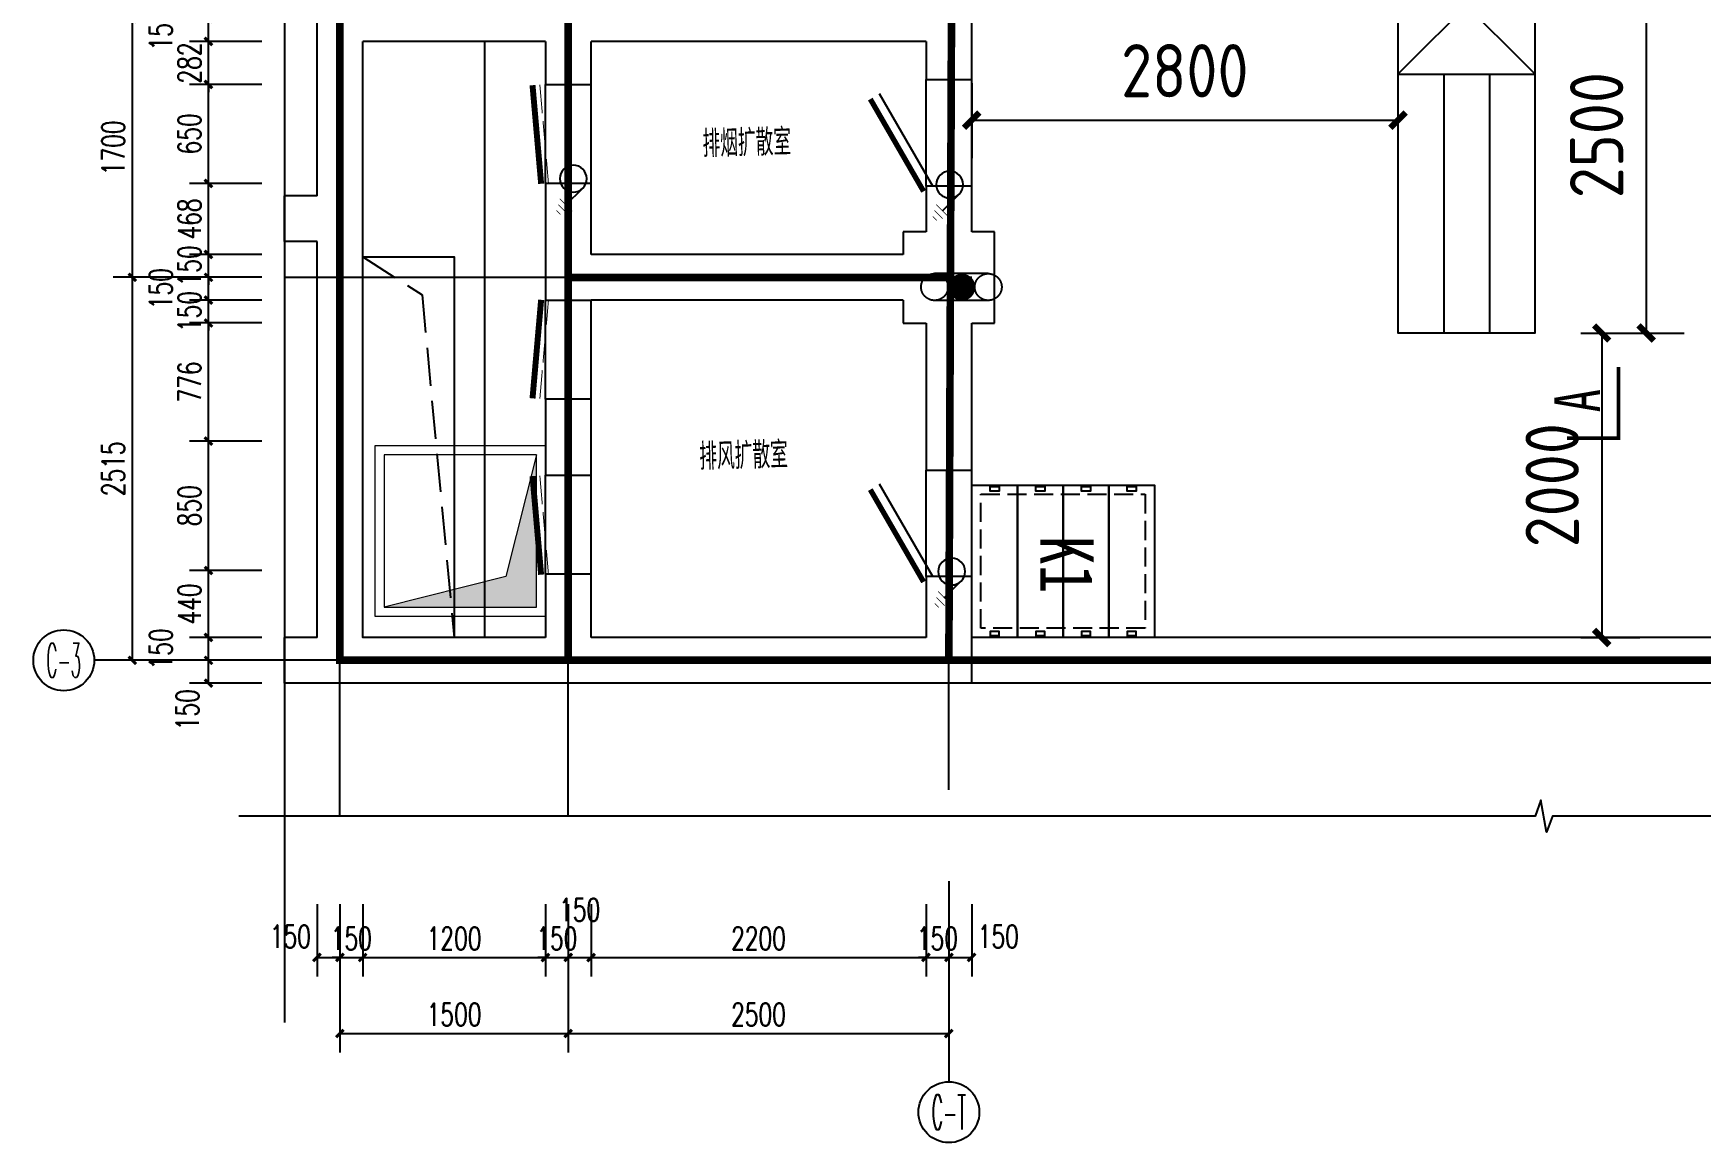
# Model space of a CAD drawing. Extents: x 1680526 to 2359975, y 920307 to 3738831.
# Drawn here: x 1819042 to 1829993, y 956516 to 963804 of the extents above; entities that cross this region are included whole.
import ezdxf
from ezdxf.enums import TextEntityAlignment as Align

# ---------------------------------------------------------------- set-up
doc = ezdxf.new("R2010")
doc.units = 0
doc.header["$LTSCALE"] = 1000
doc.linetypes.add('__DASH', pattern=[0.35, 0.25, -0.1])
doc.linetypes.add('DASH', pattern=[0.35, 0.25, -0.1])
for name, color, linetype in [('A-COLUMN', 2, 'Continuous'), ('AXIS', 3, 'Continuous'), ('AXIS_TEXT', 7, 'Continuous'), ('C-人防处理文字', 84, 'Continuous'), ('DIM-照明', 3, 'Continuous'), ('DIM_SYMB', 3, 'Continuous'), ('DOTE', 1, 'Continuous'), ('EQUIP-安防', 3, 'Continuous'), ('MID', 7, 'Continuous'), ('PUB_DIM', 3, 'Continuous'), ('R_人防洗消集水坑', 32, 'Continuous'), ('RF-JSK', 9, 'Continuous'), ('RF-M', 4, 'Continuous'), ('RF-QT', 5, 'Continuous'), ('TEL_SYMB', 3, 'Continuous'), ('WIRE-接地', 30, 'Ground'), ('桥架', 4, 'DASH')]:
    doc.layers.add(name, color=color, linetype=linetype)
doc.layers.add('HOLE', color=52, linetype='Continuous', lineweight=15)
doc.layers.add('RF-WZ', color=110, linetype='Continuous', lineweight=0)
doc.styles.add('8B2_02', font='tssdeng.shx', dxfattribs={"width": 0.7, "bigfont": 'TSSDCHN.shx'})
doc.styles.add('_TCH_AXIS', font='COMPLEX', dxfattribs={"bigfont": 'GBCBIG'})
doc.styles.add('_TCH_DIM_T3', font='SIMPLEX', dxfattribs={"width": 0.705882, "bigfont": 'GBCBIG'})
doc.styles.add('COMPLEX', font='COMPLEX')
doc.styles.get("Standard").update_dxf_attribs({"font": 'GBENOR', "bigfont": 'GBCBIG'})
doc.styles.add('TG_LINETYPE', font='TSSDENG', dxfattribs={"width": 0.8, "height": 3, "bigfont": 'TSSDCHN'})
doc.styles.add('TYDG_01', font='', dxfattribs={"width": 0.8})
doc.styles.add('样式 1', font='', dxfattribs={"width": 0.9, "height": 0.85})
doc.styles.get('TYDG_01').set_extended_font_data('SimSun')
doc.styles.get('样式 1').set_extended_font_data('SimSun')
doc.linetypes.add('Ground', pattern='A,0.75,-0.125,[135,sr.shx,S=0.1,R=0,X=-0.15,Y=0],0.125,-0.125', length=1.125)
doc.linetypes.add('TG_接地', pattern='A,0.75,0,["/",TG_LINETYPE,S=0.05,R=-8.594367,X=-0.1,Y=-0.045],0.65,-0.13,0.13,-0.13', length=2)
doc.dimstyles.new('_TCH_ARCH&&50', dxfattribs={"dimtxt": 148.75, "dimasz": 50, "dimexe": 125, "dimexo": 150, "dimgap": 50, "dimtad": 1, "dimdec": 0, "dimzin": 0, "dimdsep": 46, "dimtxsty": '_TCH_DIM_T3', "dimblk": 'ARCHTICK', "dimcen": 0.09, "dimclrt": 7, "dimazin": 2, "dimtfac": 1, "dimtdec": 0, "dimtix": 1, "dimtmove": 2, "dimatfit": 3, "dimfxl": 0, "dimtolj": 1, "dimtzin": 0, "dimarcsym": 0})
doc.dimstyles.get("Standard").update_dxf_attribs({"dimscale": 100, "dimtxt": 3.5, "dimasz": 1, "dimexe": 2.5, "dimexo": 3, "dimgap": 1.5, "dimtad": 1, "dimdec": 0, "dimzin": 0, "dimdsep": 46, "dimtxsty": 'Standard', "dimblk": 'ARCHTICK', "dimcen": 0.09, "dimadec": 0, "dimazin": 0, "dimtfac": 1, "dimtdec": 0, "dimtix": 1, "dimtmove": 2, "dimatfit": 3, "dimfxl": 0, "dimtolj": 1, "dimtzin": 0, "dimarcsym": 0})

# ---------------------------------------------------------------- blocks, each defined once
blk = doc.blocks.new('fdj')
at = {"layer": 'MID', "color": 3}
for p, q in [((900, 450), (0, -450)), ((0, 450), (900, -450)), ((900, -450), (900, 450)), ((900, 150), (2600, 150)), ((900, -150), (2600, -150))]:
    blk.add_line(p, q, dxfattribs=at)
blk.add_lwpolyline([(0, 450), (0, -450), (2600, -450), (2600, 450)], close=True, dxfattribs=at)
blk = doc.blocks.new('洗消污水集水坑')
at = {"layer": 'R_人防洗消集水坑', "lineweight": 15}
h = blk.add_hatch(color=256, dxfattribs=at)
h.dxf.hatch_style = 1
h.paths.add_polyline_path([(161254, 16997), (162054, 17197), (161054, 17197), (161054, 16197)])
for points in [[(162114, 17257), (160994, 17257), (160994, 16137), (162114, 16137)], [(162054, 17197), (161054, 17197), (161054, 16197), (162054, 16197)]]:
    blk.add_lwpolyline(points, close=True, dxfattribs=at)
blk.add_lwpolyline([(161054, 16197), (161254, 16997), (162054, 17197)], dxfattribs=at)
blk = doc.blocks.new('RFJSK1')
at = {"layer": 'RF-JSK', "color": 0}
for p, q in [((220418, 104411), (220418, 104351)), ((221398, 104411), (221398, 104351)), ((220418, 104111), (220418, 104051)), ((221398, 104111), (221398, 104051)), ((220418, 103811), (220418, 103751)), ((221398, 103811), (221398, 103751)), ((220418, 103511), (220418, 103451)), ((221398, 103511), (221398, 103451))]:
    blk.add_line(p, q, dxfattribs=at)
for points in [[(220408, 104531), (221408, 104531), (221408, 103331), (220408, 103331), (220408, 104531)], [(220408, 104411), (220408, 104531), (221408, 104531), (221408, 104411)], [(220408, 104411), (220448, 104411), (220448, 104351), (220408, 104351)], [(221408, 104411), (221368, 104411), (221368, 104351), (221408, 104351)], [(221408, 104351), (221408, 104231), (220408, 104231), (220408, 104351)], [(220408, 104111), (220408, 104231), (221408, 104231), (221408, 104111)], [(220408, 104111), (220448, 104111), (220448, 104051), (220408, 104051)], [(221408, 104051), (221408, 103931), (220408, 103931), (220408, 104051)], [(221408, 104111), (221368, 104111), (221368, 104051), (221408, 104051)], [(220408, 103811), (220408, 103931), (221408, 103931), (221408, 103811)], [(220408, 103811), (220448, 103811), (220448, 103751), (220408, 103751)], [(221408, 103751), (221408, 103631), (220408, 103631), (220408, 103751)], [(221408, 103811), (221368, 103811), (221368, 103751), (221408, 103751)], [(220408, 103511), (220408, 103631), (221408, 103631), (221408, 103511)], [(220408, 103511), (220448, 103511), (220448, 103451), (220408, 103451)], [(221408, 103511), (221368, 103511), (221368, 103451), (221408, 103451)], [(221408, 103451), (221408, 103331), (220408, 103331), (220408, 103451)]]:
    blk.add_lwpolyline(points, dxfattribs=at)
at = {"layer": 'RF-JSK', "color": 0, "linetype": '__DASH', "ltscale": 0.5}
blk.add_lwpolyline([(220468, 104471), (221348, 104471), (221348, 103391), (220468, 103391)], close=True, dxfattribs=at)
at = {"layer": 'RF-WZ', "color": 0, "style": 'TYDG_01', "width": 0.8}
blk.add_text('K1', height=350, dxfattribs=at).set_placement((220739, 103781))
blk = doc.blocks.new('_ArchTick')
at = {"color": 0, "linetype": 'ByBlock', "const_width": 0.4}
blk.add_lwpolyline([(-0.5, -0.5), (0.5, 0.5)], dxfattribs=at)
blk = doc.blocks.new('*D102')
at = {"layer": 'Defpoints', "color": 0}
for p in [(1828905, 961835), (1828905, 959835), (1829343, 959835)]:
    blk.add_point(p, dxfattribs=at)
at = {"layer": 'EQUIP-安防', "color": 0, "lineweight": -2}
for p, q in [((1829205, 961835), (1829593, 961835)), ((1829343, 961835), (1829343, 959835)), ((1829205, 959835), (1829593, 959835))]:
    blk.add_line(p, q, dxfattribs=at)
at = {"layer": 'EQUIP-安防', "color": 0, "lineweight": -2, "xscale": 100, "yscale": 100, "zscale": 100}
for p, rotation in [((1829343, 961835), 90), ((1829343, 959835), 270)]:
    blk.add_blockref('_ArchTick', p, dxfattribs=dict(at, rotation=rotation))
at = {"layer": 'EQUIP-安防', "color": 0, "insert": (1829018, 960835), "char_height": 350, "attachment_point": 5, "rotation": 90}
blk.add_mtext('\\A1;2000', dxfattribs=at)
blk = doc.blocks.new('*D103')
at = {"layer": 'Defpoints', "color": 0}
for p in [(1825205, 963776), (1828005, 963776), (1828005, 963233)]:
    blk.add_point(p, dxfattribs=at)
at = {"layer": 'EQUIP-安防', "color": 0, "lineweight": -2}
for p, q in [((1825205, 963476), (1825205, 962983)), ((1828005, 963476), (1828005, 962983)), ((1825205, 963233), (1828005, 963233))]:
    blk.add_line(p, q, dxfattribs=at)
at = {"layer": 'EQUIP-安防', "color": 0, "lineweight": -2, "xscale": 100, "yscale": 100, "zscale": 100, "rotation": 180}
blk.add_blockref('_ArchTick', (1825205, 963233), dxfattribs=at)
at = {"layer": 'EQUIP-安防', "color": 0, "lineweight": -2, "xscale": 100, "yscale": 100, "zscale": 100}
blk.add_blockref('_ArchTick', (1828005, 963233), dxfattribs=at)
at = {"layer": 'EQUIP-安防', "color": 0, "insert": (1826605, 963558), "char_height": 350, "attachment_point": 5}
blk.add_mtext('\\A1;2800', dxfattribs=at)
blk = doc.blocks.new('*D105')
at = {"layer": 'Defpoints', "color": 0}
for p in [(1828905, 964435), (1828905, 961835), (1829635, 961835)]:
    blk.add_point(p, dxfattribs=at)
at = {"layer": 'EQUIP-安防', "color": 0, "lineweight": -2}
for p, q in [((1829205, 964435), (1829885, 964435)), ((1829635, 964435), (1829635, 961835)), ((1829205, 961835), (1829885, 961835))]:
    blk.add_line(p, q, dxfattribs=at)
at = {"layer": 'EQUIP-安防', "color": 0, "lineweight": -2, "xscale": 100, "yscale": 100, "zscale": 100}
for p, rotation in [((1829635, 964435), 90), ((1829635, 961835), 270)]:
    blk.add_blockref('_ArchTick', p, dxfattribs=dict(at, rotation=rotation))
at = {"layer": 'EQUIP-安防', "color": 0, "insert": (1829310, 963135), "char_height": 350, "attachment_point": 5, "rotation": 90}
blk.add_mtext('\\A1;2500', dxfattribs=at)
blk = doc.blocks.new('321')
at = {"color": 2}
blk.add_line((48, -172), (-62, -62), dxfattribs=at)
blk.add_lwpolyline([(62, 62, 0, 0, 0), (338, 338, 44.1, 0, 0), (456, 456, 0, 0, 0)], format="xyseb", dxfattribs=at)
at = {"color": 2, "const_width": 4.41}
for points in [[(89, -131), (6, -214)], [(100, -170), (45, -224)], [(111, -209), (85, -235)]]:
    blk.add_lwpolyline(points, dxfattribs=at)
at = {"color": 2}
blk.add_circle((0, 0), 88.2, dxfattribs=at)
blk = doc.blocks.new('dzjc')
at = {"layer": '桥架', "color": 2, "ltscale": 3}
for p, q in [((140, 140), (-140, 140)), ((140, 0), (-140, 0)), ((2.9, 69), (-46.6, 19.6))]:
    blk.add_line(p, q, dxfattribs=at)
blk.add_lwpolyline([(27.6, 93.8, 0, 0, 0), (246.5, 312.7, 35, 0, 0), (339.8, 406, 0, 0, 0)], format="xyseb", dxfattribs=at)
at = {"layer": '桥架', "color": 2, "ltscale": 3, "const_width": 70}
blk.add_lwpolyline([(-21.9, 44.3, 1), (27.6, 93.8, 1)], format="xyb", close=True, dxfattribs=at)
at = {"layer": '桥架', "color": 2, "ltscale": 3}
for centre in [(-140, 70), (140, 70)]:
    blk.add_circle(centre, 70, dxfattribs=at)
blk = doc.blocks.new('*D116')
at = {"layer": 'Defpoints', "color": 0}
for p in [(1820905, 958233), (1821055, 958233), (1821055, 957733)]:
    blk.add_point(p, dxfattribs=at)
at = {"layer": 'PUB_DIM', "color": 0, "lineweight": -2}
for p, q in [((1820905, 958083), (1820905, 957608)), ((1821055, 958083), (1821055, 957608)), ((1820905, 957733), (1821055, 957733))]:
    blk.add_line(p, q, dxfattribs=at)
at = {"layer": 'PUB_DIM', "color": 0, "lineweight": -2, "xscale": 50, "yscale": 50, "zscale": 50, "rotation": 180}
blk.add_blockref('_ArchTick', (1820905, 957733), dxfattribs=at)
at = {"layer": 'PUB_DIM', "color": 0, "lineweight": -2, "xscale": 50, "yscale": 50, "zscale": 50}
blk.add_blockref('_ArchTick', (1821055, 957733), dxfattribs=at)
at = {"layer": 'PUB_DIM', "color": 7, "insert": (1820730, 957871), "char_height": 148.8, "attachment_point": 5, "style": '_TCH_DIM_T3'}
blk.add_mtext('\\A1;150', dxfattribs=at)
blk = doc.blocks.new('*D117')
at = {"layer": 'Defpoints', "color": 0}
for p in [(1821055, 958233), (1821205, 958233), (1821205, 957733)]:
    blk.add_point(p, dxfattribs=at)
at = {"layer": 'PUB_DIM', "color": 0, "lineweight": -2}
for p, q in [((1821055, 958083), (1821055, 957608)), ((1821205, 958083), (1821205, 957608)), ((1821055, 957733), (1821005, 957733)), ((1821055, 957733), (1821205, 957733)), ((1821205, 957733), (1821255, 957733))]:
    blk.add_line(p, q, dxfattribs=at)
at = {"layer": 'PUB_DIM', "color": 0, "lineweight": -2, "xscale": 50, "yscale": 50, "zscale": 50}
blk.add_blockref('_ArchTick', (1821055, 957733), dxfattribs=at)
at = {"layer": 'PUB_DIM', "color": 0, "lineweight": -2, "xscale": 50, "yscale": 50, "zscale": 50, "rotation": 180}
blk.add_blockref('_ArchTick', (1821205, 957733), dxfattribs=at)
at = {"layer": 'PUB_DIM', "color": 7, "insert": (1821130, 957858), "char_height": 148.8, "attachment_point": 5, "style": '_TCH_DIM_T3'}
blk.add_mtext('\\A1;150', dxfattribs=at)
blk = doc.blocks.new('*D118')
at = {"layer": 'Defpoints', "color": 0}
for p in [(1821205, 958233), (1822405, 958233), (1822405, 957733)]:
    blk.add_point(p, dxfattribs=at)
at = {"layer": 'PUB_DIM', "color": 0, "lineweight": -2}
for p, q in [((1821205, 958083), (1821205, 957608)), ((1822405, 958083), (1822405, 957608)), ((1821205, 957733), (1822405, 957733))]:
    blk.add_line(p, q, dxfattribs=at)
at = {"layer": 'PUB_DIM', "color": 0, "lineweight": -2, "xscale": 50, "yscale": 50, "zscale": 50, "rotation": 180}
blk.add_blockref('_ArchTick', (1821205, 957733), dxfattribs=at)
at = {"layer": 'PUB_DIM', "color": 0, "lineweight": -2, "xscale": 50, "yscale": 50, "zscale": 50}
blk.add_blockref('_ArchTick', (1822405, 957733), dxfattribs=at)
at = {"layer": 'PUB_DIM', "color": 7, "insert": (1821805, 957858), "char_height": 148.8, "attachment_point": 5, "style": '_TCH_DIM_T3'}
blk.add_mtext('\\A1;1200', dxfattribs=at)
blk = doc.blocks.new('*D119')
at = {"layer": 'Defpoints', "color": 0}
for p in [(1822405, 958233), (1822555, 958233), (1822555, 957733)]:
    blk.add_point(p, dxfattribs=at)
at = {"layer": 'PUB_DIM', "color": 0, "lineweight": -2}
for p, q in [((1822405, 958083), (1822405, 957608)), ((1822555, 958083), (1822555, 957608)), ((1822405, 957733), (1822355, 957733)), ((1822405, 957733), (1822555, 957733)), ((1822555, 957733), (1822605, 957733))]:
    blk.add_line(p, q, dxfattribs=at)
at = {"layer": 'PUB_DIM', "color": 0, "lineweight": -2, "xscale": 50, "yscale": 50, "zscale": 50}
blk.add_blockref('_ArchTick', (1822405, 957733), dxfattribs=at)
at = {"layer": 'PUB_DIM', "color": 0, "lineweight": -2, "xscale": 50, "yscale": 50, "zscale": 50, "rotation": 180}
blk.add_blockref('_ArchTick', (1822555, 957733), dxfattribs=at)
at = {"layer": 'PUB_DIM', "color": 7, "insert": (1822480, 957858), "char_height": 148.8, "attachment_point": 5, "style": '_TCH_DIM_T3'}
blk.add_mtext('\\A1;150', dxfattribs=at)
blk = doc.blocks.new('*D120')
at = {"layer": 'Defpoints', "color": 0}
for p in [(1822555, 958233), (1822705, 958233), (1822705, 957733)]:
    blk.add_point(p, dxfattribs=at)
at = {"layer": 'PUB_DIM', "color": 0, "lineweight": -2}
for p, q in [((1822555, 958083), (1822555, 957608)), ((1822705, 958083), (1822705, 957608)), ((1822555, 957733), (1822705, 957733))]:
    blk.add_line(p, q, dxfattribs=at)
at = {"layer": 'PUB_DIM', "color": 0, "lineweight": -2, "xscale": 50, "yscale": 50, "zscale": 50, "rotation": 180}
blk.add_blockref('_ArchTick', (1822555, 957733), dxfattribs=at)
at = {"layer": 'PUB_DIM', "color": 0, "lineweight": -2, "xscale": 50, "yscale": 50, "zscale": 50}
blk.add_blockref('_ArchTick', (1822705, 957733), dxfattribs=at)
at = {"layer": 'PUB_DIM', "color": 7, "insert": (1822630, 958046), "char_height": 148.8, "attachment_point": 5, "style": '_TCH_DIM_T3'}
blk.add_mtext('\\A1;150', dxfattribs=at)
blk = doc.blocks.new('*D121')
at = {"layer": 'Defpoints', "color": 0}
for p in [(1822705, 958233), (1824905, 958233), (1824905, 957733)]:
    blk.add_point(p, dxfattribs=at)
at = {"layer": 'PUB_DIM', "color": 0, "lineweight": -2}
for p, q in [((1822705, 958083), (1822705, 957608)), ((1824905, 958083), (1824905, 957608)), ((1822705, 957733), (1824905, 957733))]:
    blk.add_line(p, q, dxfattribs=at)
at = {"layer": 'PUB_DIM', "color": 0, "lineweight": -2, "xscale": 50, "yscale": 50, "zscale": 50, "rotation": 180}
blk.add_blockref('_ArchTick', (1822705, 957733), dxfattribs=at)
at = {"layer": 'PUB_DIM', "color": 0, "lineweight": -2, "xscale": 50, "yscale": 50, "zscale": 50}
blk.add_blockref('_ArchTick', (1824905, 957733), dxfattribs=at)
at = {"layer": 'PUB_DIM', "color": 7, "insert": (1823805, 957858), "char_height": 148.8, "attachment_point": 5, "style": '_TCH_DIM_T3'}
blk.add_mtext('\\A1;2200', dxfattribs=at)
blk = doc.blocks.new('*D122')
at = {"layer": 'Defpoints', "color": 0}
for p in [(1824905, 958233), (1825055, 958233), (1825055, 957733)]:
    blk.add_point(p, dxfattribs=at)
at = {"layer": 'PUB_DIM', "color": 0, "lineweight": -2}
for p, q in [((1824905, 958083), (1824905, 957608)), ((1825055, 958083), (1825055, 957608)), ((1824905, 957733), (1824855, 957733)), ((1824905, 957733), (1825055, 957733)), ((1825055, 957733), (1825105, 957733))]:
    blk.add_line(p, q, dxfattribs=at)
at = {"layer": 'PUB_DIM', "color": 0, "lineweight": -2, "xscale": 50, "yscale": 50, "zscale": 50}
blk.add_blockref('_ArchTick', (1824905, 957733), dxfattribs=at)
at = {"layer": 'PUB_DIM', "color": 0, "lineweight": -2, "xscale": 50, "yscale": 50, "zscale": 50, "rotation": 180}
blk.add_blockref('_ArchTick', (1825055, 957733), dxfattribs=at)
at = {"layer": 'PUB_DIM', "color": 7, "insert": (1824980, 957858), "char_height": 148.8, "attachment_point": 5, "style": '_TCH_DIM_T3'}
blk.add_mtext('\\A1;150', dxfattribs=at)
blk = doc.blocks.new('*D123')
at = {"layer": 'Defpoints', "color": 0}
for p in [(1825055, 958233), (1825205, 958233), (1825205, 957733)]:
    blk.add_point(p, dxfattribs=at)
at = {"layer": 'PUB_DIM', "color": 0, "lineweight": -2}
for p, q in [((1825055, 958083), (1825055, 957608)), ((1825205, 958083), (1825205, 957608)), ((1825055, 957733), (1825205, 957733))]:
    blk.add_line(p, q, dxfattribs=at)
at = {"layer": 'PUB_DIM', "color": 0, "lineweight": -2, "xscale": 50, "yscale": 50, "zscale": 50, "rotation": 180}
blk.add_blockref('_ArchTick', (1825055, 957733), dxfattribs=at)
at = {"layer": 'PUB_DIM', "color": 0, "lineweight": -2, "xscale": 50, "yscale": 50, "zscale": 50}
blk.add_blockref('_ArchTick', (1825205, 957733), dxfattribs=at)
at = {"layer": 'PUB_DIM', "color": 7, "insert": (1825380, 957871), "char_height": 148.8, "attachment_point": 5, "style": '_TCH_DIM_T3'}
blk.add_mtext('\\A1;150', dxfattribs=at)
blk = doc.blocks.new('*D144')
at = {"layer": 'Defpoints', "color": 0}
for p in [(1820192, 959685), (1820692, 959685), (1820692, 959535)]:
    blk.add_point(p, dxfattribs=at)
at = {"layer": 'PUB_DIM', "color": 0, "lineweight": -2}
for p, q in [((1820542, 959685), (1820067, 959685)), ((1820192, 959535), (1820192, 959685)), ((1820542, 959535), (1820067, 959535))]:
    blk.add_line(p, q, dxfattribs=at)
at = {"layer": 'PUB_DIM', "color": 0, "lineweight": -2, "xscale": 50, "yscale": 50, "zscale": 50}
for p, rotation in [((1820192, 959685), 90), ((1820192, 959535), 270)]:
    blk.add_blockref('_ArchTick', p, dxfattribs=dict(at, rotation=rotation))
at = {"layer": 'PUB_DIM', "color": 7, "insert": (1820054, 959360), "char_height": 148.8, "attachment_point": 5, "rotation": 90, "style": '_TCH_DIM_T3'}
blk.add_mtext('\\A1;150', dxfattribs=at)
blk = doc.blocks.new('*D145')
at = {"layer": 'Defpoints', "color": 0}
for p in [(1820192, 959835), (1820692, 959835), (1820692, 959685)]:
    blk.add_point(p, dxfattribs=at)
at = {"layer": 'PUB_DIM', "color": 0, "lineweight": -2}
for p, q in [((1820542, 959835), (1820067, 959835)), ((1820192, 959685), (1820192, 959835)), ((1820542, 959685), (1820067, 959685))]:
    blk.add_line(p, q, dxfattribs=at)
at = {"layer": 'PUB_DIM', "color": 0, "lineweight": -2, "xscale": 50, "yscale": 50, "zscale": 50}
for p, rotation in [((1820192, 959835), 90), ((1820192, 959685), 270)]:
    blk.add_blockref('_ArchTick', p, dxfattribs=dict(at, rotation=rotation))
at = {"layer": 'PUB_DIM', "color": 7, "insert": (1819879, 959760), "char_height": 148.8, "attachment_point": 5, "rotation": 90, "style": '_TCH_DIM_T3'}
blk.add_mtext('\\A1;150', dxfattribs=at)
blk = doc.blocks.new('*D146')
at = {"layer": 'Defpoints', "color": 0}
for p in [(1820192, 960275), (1820692, 960275), (1820692, 959835)]:
    blk.add_point(p, dxfattribs=at)
at = {"layer": 'PUB_DIM', "color": 0, "lineweight": -2}
for p, q in [((1820542, 960275), (1820067, 960275)), ((1820192, 959835), (1820192, 960275)), ((1820542, 959835), (1820067, 959835))]:
    blk.add_line(p, q, dxfattribs=at)
at = {"layer": 'PUB_DIM', "color": 0, "lineweight": -2, "xscale": 50, "yscale": 50, "zscale": 50}
for p, rotation in [((1820192, 960275), 90), ((1820192, 959835), 270)]:
    blk.add_blockref('_ArchTick', p, dxfattribs=dict(at, rotation=rotation))
at = {"layer": 'PUB_DIM', "color": 7, "insert": (1820067, 960055), "char_height": 148.8, "attachment_point": 5, "rotation": 90, "style": '_TCH_DIM_T3'}
blk.add_mtext('\\A1;440', dxfattribs=at)
blk = doc.blocks.new('*D147')
at = {"layer": 'Defpoints', "color": 0}
for p in [(1820192, 961125), (1820692, 961125), (1820692, 960275)]:
    blk.add_point(p, dxfattribs=at)
at = {"layer": 'PUB_DIM', "color": 0, "lineweight": -2}
for p, q in [((1820542, 961125), (1820067, 961125)), ((1820192, 960275), (1820192, 961125)), ((1820542, 960275), (1820067, 960275))]:
    blk.add_line(p, q, dxfattribs=at)
at = {"layer": 'PUB_DIM', "color": 0, "lineweight": -2, "xscale": 50, "yscale": 50, "zscale": 50}
for p, rotation in [((1820192, 961125), 90), ((1820192, 960275), 270)]:
    blk.add_blockref('_ArchTick', p, dxfattribs=dict(at, rotation=rotation))
at = {"layer": 'PUB_DIM', "color": 7, "insert": (1820067, 960700), "char_height": 148.8, "attachment_point": 5, "rotation": 90, "style": '_TCH_DIM_T3'}
blk.add_mtext('\\A1;850', dxfattribs=at)
blk = doc.blocks.new('*D148')
at = {"layer": 'Defpoints', "color": 0}
for p in [(1820192, 961901), (1820692, 961901), (1820692, 961125)]:
    blk.add_point(p, dxfattribs=at)
at = {"layer": 'PUB_DIM', "color": 0, "lineweight": -2}
for p, q in [((1820542, 961901), (1820067, 961901)), ((1820192, 961125), (1820192, 961901)), ((1820542, 961125), (1820067, 961125))]:
    blk.add_line(p, q, dxfattribs=at)
at = {"layer": 'PUB_DIM', "color": 0, "lineweight": -2, "xscale": 50, "yscale": 50, "zscale": 50}
for p, rotation in [((1820192, 961901), 90), ((1820192, 961125), 270)]:
    blk.add_blockref('_ArchTick', p, dxfattribs=dict(at, rotation=rotation))
at = {"layer": 'PUB_DIM', "color": 7, "insert": (1820067, 961513), "char_height": 148.8, "attachment_point": 5, "rotation": 90, "style": '_TCH_DIM_T3'}
blk.add_mtext('\\A1;776', dxfattribs=at)
blk = doc.blocks.new('*D149')
at = {"layer": 'Defpoints', "color": 0}
for p in [(1820192, 962051), (1820692, 962051), (1820692, 961901)]:
    blk.add_point(p, dxfattribs=at)
at = {"layer": 'PUB_DIM', "color": 0, "lineweight": -2}
for p, q in [((1820192, 962051), (1820192, 962101)), ((1820542, 962051), (1820067, 962051)), ((1820192, 961901), (1820192, 962051)), ((1820542, 961901), (1820067, 961901)), ((1820192, 961901), (1820192, 961851))]:
    blk.add_line(p, q, dxfattribs=at)
at = {"layer": 'PUB_DIM', "color": 0, "lineweight": -2, "xscale": 50, "yscale": 50, "zscale": 50}
for p, rotation in [((1820192, 962051), 270), ((1820192, 961901), 90)]:
    blk.add_blockref('_ArchTick', p, dxfattribs=dict(at, rotation=rotation))
at = {"layer": 'PUB_DIM', "color": 7, "insert": (1820067, 961976), "char_height": 148.8, "attachment_point": 5, "rotation": 90, "style": '_TCH_DIM_T3'}
blk.add_mtext('\\A1;150', dxfattribs=at)
blk = doc.blocks.new('*D150')
at = {"layer": 'Defpoints', "color": 0}
for p in [(1820192, 962201), (1820692, 962201), (1820692, 962051)]:
    blk.add_point(p, dxfattribs=at)
at = {"layer": 'PUB_DIM', "color": 0, "lineweight": -2}
for p, q in [((1820542, 962201), (1820067, 962201)), ((1820192, 962051), (1820192, 962201)), ((1820542, 962051), (1820067, 962051))]:
    blk.add_line(p, q, dxfattribs=at)
at = {"layer": 'PUB_DIM', "color": 0, "lineweight": -2, "xscale": 50, "yscale": 50, "zscale": 50}
for p, rotation in [((1820192, 962201), 90), ((1820192, 962051), 270)]:
    blk.add_blockref('_ArchTick', p, dxfattribs=dict(at, rotation=rotation))
at = {"layer": 'PUB_DIM', "color": 7, "insert": (1819879, 962126), "char_height": 148.8, "attachment_point": 5, "rotation": 90, "style": '_TCH_DIM_T3'}
blk.add_mtext('\\A1;150', dxfattribs=at)
blk = doc.blocks.new('*D151')
at = {"layer": 'Defpoints', "color": 0}
for p in [(1820192, 962351), (1820692, 962351), (1820692, 962201)]:
    blk.add_point(p, dxfattribs=at)
at = {"layer": 'PUB_DIM', "color": 0, "lineweight": -2}
for p, q in [((1820192, 962351), (1820192, 962401)), ((1820542, 962351), (1820067, 962351)), ((1820192, 962201), (1820192, 962351)), ((1820542, 962201), (1820067, 962201)), ((1820192, 962201), (1820192, 962151))]:
    blk.add_line(p, q, dxfattribs=at)
at = {"layer": 'PUB_DIM', "color": 0, "lineweight": -2, "xscale": 50, "yscale": 50, "zscale": 50}
for p, rotation in [((1820192, 962351), 270), ((1820192, 962201), 90)]:
    blk.add_blockref('_ArchTick', p, dxfattribs=dict(at, rotation=rotation))
at = {"layer": 'PUB_DIM', "color": 7, "insert": (1820067, 962276), "char_height": 148.8, "attachment_point": 5, "rotation": 90, "style": '_TCH_DIM_T3'}
blk.add_mtext('\\A1;150', dxfattribs=at)
blk = doc.blocks.new('*D152')
at = {"layer": 'Defpoints', "color": 0}
for p in [(1820192, 962818), (1820692, 962818), (1820692, 962351)]:
    blk.add_point(p, dxfattribs=at)
at = {"layer": 'PUB_DIM', "color": 0, "lineweight": -2}
for p, q in [((1820542, 962818), (1820067, 962818)), ((1820192, 962351), (1820192, 962818)), ((1820542, 962351), (1820067, 962351))]:
    blk.add_line(p, q, dxfattribs=at)
at = {"layer": 'PUB_DIM', "color": 0, "lineweight": -2, "xscale": 50, "yscale": 50, "zscale": 50}
for p, rotation in [((1820192, 962818), 90), ((1820192, 962351), 270)]:
    blk.add_blockref('_ArchTick', p, dxfattribs=dict(at, rotation=rotation))
at = {"layer": 'PUB_DIM', "color": 7, "insert": (1820067, 962584), "char_height": 148.8, "attachment_point": 5, "rotation": 90, "style": '_TCH_DIM_T3'}
blk.add_mtext('\\A1;468', dxfattribs=at)
blk = doc.blocks.new('*D153')
at = {"layer": 'Defpoints', "color": 0}
for p in [(1820192, 963468), (1820692, 963468), (1820692, 962818)]:
    blk.add_point(p, dxfattribs=at)
at = {"layer": 'PUB_DIM', "color": 0, "lineweight": -2}
for p, q in [((1820542, 963468), (1820067, 963468)), ((1820192, 962818), (1820192, 963468)), ((1820542, 962818), (1820067, 962818))]:
    blk.add_line(p, q, dxfattribs=at)
at = {"layer": 'PUB_DIM', "color": 0, "lineweight": -2, "xscale": 50, "yscale": 50, "zscale": 50}
for p, rotation in [((1820192, 963468), 90), ((1820192, 962818), 270)]:
    blk.add_blockref('_ArchTick', p, dxfattribs=dict(at, rotation=rotation))
at = {"layer": 'PUB_DIM', "color": 7, "insert": (1820067, 963143), "char_height": 148.8, "attachment_point": 5, "rotation": 90, "style": '_TCH_DIM_T3'}
blk.add_mtext('\\A1;650', dxfattribs=at)
blk = doc.blocks.new('*D154')
at = {"layer": 'Defpoints', "color": 0}
for p in [(1820192, 963751), (1820692, 963751), (1820692, 963468)]:
    blk.add_point(p, dxfattribs=at)
at = {"layer": 'PUB_DIM', "color": 0, "lineweight": -2}
for p, q in [((1820542, 963751), (1820067, 963751)), ((1820192, 963751), (1820192, 963801)), ((1820192, 963468), (1820192, 963751)), ((1820542, 963468), (1820067, 963468)), ((1820192, 963468), (1820192, 963418))]:
    blk.add_line(p, q, dxfattribs=at)
at = {"layer": 'PUB_DIM', "color": 0, "lineweight": -2, "xscale": 50, "yscale": 50, "zscale": 50}
for p, rotation in [((1820192, 963751), 270), ((1820192, 963468), 90)]:
    blk.add_blockref('_ArchTick', p, dxfattribs=dict(at, rotation=rotation))
at = {"layer": 'PUB_DIM', "color": 7, "insert": (1820067, 963609), "char_height": 148.8, "attachment_point": 5, "rotation": 90, "style": '_TCH_DIM_T3'}
blk.add_mtext('\\A1;282', dxfattribs=at)
blk = doc.blocks.new('*D155')
at = {"layer": 'Defpoints', "color": 0}
for p in [(1820192, 963901), (1820692, 963901), (1820692, 963751)]:
    blk.add_point(p, dxfattribs=at)
at = {"layer": 'PUB_DIM', "color": 0, "lineweight": -2}
for p, q in [((1820542, 963901), (1820067, 963901)), ((1820192, 963751), (1820192, 963901)), ((1820542, 963751), (1820067, 963751))]:
    blk.add_line(p, q, dxfattribs=at)
at = {"layer": 'PUB_DIM', "color": 0, "lineweight": -2, "xscale": 50, "yscale": 50, "zscale": 50}
for p, rotation in [((1820192, 963901), 90), ((1820192, 963751), 270)]:
    blk.add_blockref('_ArchTick', p, dxfattribs=dict(at, rotation=rotation))
at = {"layer": 'PUB_DIM', "color": 7, "insert": (1819879, 963826), "char_height": 148.8, "attachment_point": 5, "rotation": 90, "style": '_TCH_DIM_T3'}
blk.add_mtext('\\A1;150', dxfattribs=at)
blk = doc.blocks.new('*D168')
at = {"layer": 'Defpoints', "color": 0}
for p in [(1819692, 962201), (1820692, 962201), (1820692, 959685)]:
    blk.add_point(p, dxfattribs=at)
at = {"layer": 'PUB_DIM', "color": 0, "lineweight": -2}
for p, q in [((1820542, 962201), (1819567, 962201)), ((1819692, 959685), (1819692, 962201)), ((1820542, 959685), (1819567, 959685))]:
    blk.add_line(p, q, dxfattribs=at)
at = {"layer": 'PUB_DIM', "color": 0, "lineweight": -2, "xscale": 50, "yscale": 50, "zscale": 50}
for p, rotation in [((1819692, 962201), 90), ((1819692, 959685), 270)]:
    blk.add_blockref('_ArchTick', p, dxfattribs=dict(at, rotation=rotation))
at = {"layer": 'PUB_DIM', "color": 7, "insert": (1819567, 960943), "char_height": 148.8, "attachment_point": 5, "rotation": 90, "style": '_TCH_DIM_T3'}
blk.add_mtext('\\A1;2515', dxfattribs=at)
blk = doc.blocks.new('*D169')
at = {"layer": 'Defpoints', "color": 0}
for p in [(1819692, 963901), (1820692, 963901), (1820692, 962201)]:
    blk.add_point(p, dxfattribs=at)
at = {"layer": 'PUB_DIM', "color": 0, "lineweight": -2}
for p, q in [((1820542, 963901), (1819567, 963901)), ((1819692, 962201), (1819692, 963901)), ((1820542, 962201), (1819567, 962201))]:
    blk.add_line(p, q, dxfattribs=at)
at = {"layer": 'PUB_DIM', "color": 0, "lineweight": -2, "xscale": 50, "yscale": 50, "zscale": 50}
for p, rotation in [((1819692, 963901), 90), ((1819692, 962201), 270)]:
    blk.add_blockref('_ArchTick', p, dxfattribs=dict(at, rotation=rotation))
at = {"layer": 'PUB_DIM', "color": 7, "insert": (1819567, 963051), "char_height": 148.8, "attachment_point": 5, "rotation": 90, "style": '_TCH_DIM_T3'}
blk.add_mtext('\\A1;1700', dxfattribs=at)
blk = doc.blocks.new('*D171')
at = {"layer": 'Defpoints', "color": 0}
for p in [(1821055, 958233), (1822555, 958233), (1822555, 957233)]:
    blk.add_point(p, dxfattribs=at)
at = {"layer": 'PUB_DIM', "color": 0, "lineweight": -2}
for p, q in [((1821055, 958083), (1821055, 957108)), ((1822555, 958083), (1822555, 957108)), ((1821055, 957233), (1822555, 957233))]:
    blk.add_line(p, q, dxfattribs=at)
at = {"layer": 'PUB_DIM', "color": 0, "lineweight": -2, "xscale": 50, "yscale": 50, "zscale": 50, "rotation": 180}
blk.add_blockref('_ArchTick', (1821055, 957233), dxfattribs=at)
at = {"layer": 'PUB_DIM', "color": 0, "lineweight": -2, "xscale": 50, "yscale": 50, "zscale": 50}
blk.add_blockref('_ArchTick', (1822555, 957233), dxfattribs=at)
at = {"layer": 'PUB_DIM', "color": 7, "insert": (1821805, 957358), "char_height": 148.8, "attachment_point": 5, "style": '_TCH_DIM_T3'}
blk.add_mtext('\\A1;1500', dxfattribs=at)
blk = doc.blocks.new('*D172')
at = {"layer": 'Defpoints', "color": 0}
for p in [(1822555, 958233), (1825055, 958233), (1825055, 957233)]:
    blk.add_point(p, dxfattribs=at)
at = {"layer": 'PUB_DIM', "color": 0, "lineweight": -2}
for p, q in [((1822555, 958083), (1822555, 957108)), ((1825055, 958083), (1825055, 957108)), ((1822555, 957233), (1825055, 957233))]:
    blk.add_line(p, q, dxfattribs=at)
at = {"layer": 'PUB_DIM', "color": 0, "lineweight": -2, "xscale": 50, "yscale": 50, "zscale": 50, "rotation": 180}
blk.add_blockref('_ArchTick', (1822555, 957233), dxfattribs=at)
at = {"layer": 'PUB_DIM', "color": 0, "lineweight": -2, "xscale": 50, "yscale": 50, "zscale": 50}
blk.add_blockref('_ArchTick', (1825055, 957233), dxfattribs=at)
at = {"layer": 'PUB_DIM', "color": 7, "insert": (1823805, 957358), "char_height": 148.8, "attachment_point": 5, "style": '_TCH_DIM_T3'}
blk.add_mtext('\\A1;2500', dxfattribs=at)
blk = doc.blocks.new('$DorLib2D$00000191')
at = {"color": 0}
blk.add_line((-0.5, 0.15), (0.366, 0.65), dxfattribs=at)
at = {"color": 0, "const_width": 0.05}
blk.add_lwpolyline([(-0.55, 0.237), (0.316, 0.737)], dxfattribs=at)
blk = doc.blocks.new('$DorLib2D$00000249')
at = {"color": 0}
for points, const_width in [([(-0.504, 0.274), (0.492, 0.361)], 0.06), ([(-0.5, 0.2), (-0.254, 0.221)], 0.01), ([(-0.156, 0.23), (0.13, 0.255)], 0.01), ([(0.207, 0.262), (0.496, 0.287)], 0.01)]:
    blk.add_lwpolyline(points, dxfattribs=dict(at, const_width=const_width))
blk = doc.blocks.new('_AXISO')
blk.add_circle((0, 0), 0.5)
at = {"layer": 'AXIS_TEXT', "style": 'COMPLEX', "width": 1.041667}
blk.add_attdef('A', text='', height=0.56, dxfattribs=at).set_placement((-0.25, -0.28), (0.25, -0.28), align=Align.FIT)

msp = doc.modelspace()

# ---------------------------------------------------------------- linework, layer by layer
at = {"color": 4}
msp.add_lwpolyline([(1822005.1, 963750.5), (1822005.1, 959835.1)], dxfattribs=at)
at = {"color": 2}
msp.add_lwpolyline([(1821205.1, 962335.1), (1821805.1, 962335.1), (1821805.1, 959835.1), (1821205.1, 959835.1), (1821205.1, 962335.1)], dxfattribs=at)
at = {"color": 2, "linetype": 'DASH'}
msp.add_lwpolyline([(1821205.1, 962335.1), (1821595.1, 962086.3), (1821805.1, 959835.1)], dxfattribs=at)
at = {"layer": 'A-COLUMN'}
for p, q in [((1824905.1, 962500.5), (1824755.1, 962500.5)), ((1824755.1, 962500.5), (1824755.1, 962350.5)), ((1825355.1, 962500.5), (1825205.1, 962500.5)), ((1825355.1, 961900.5), (1825355.1, 962500.5)), ((1824755.1, 962050.5), (1824755.1, 961900.5)), ((1824755.1, 961900.5), (1824905.1, 961900.5)), ((1825205.1, 961900.5), (1825355.1, 961900.5))]:
    msp.add_line(p, q, dxfattribs=at)
at = {"layer": 'AXIS'}
for p, q in [((1820691.7, 959685.1), (1819441.7, 959685.1)), ((1825055.1, 958233.1), (1825055.1, 956916.4))]:
    msp.add_line(p, q, dxfattribs=at)
at = {"layer": 'DIM_SYMB'}
for points in [[(1820691.7, 974110.3), (1820691.7, 965763.9), (1820796.7, 965725.7), (1820586.7, 965688.7), (1820691.7, 965651.4), (1820691.7, 957305)], [(1837533.7, 958660.8), (1829019, 958660.8), (1828980.8, 958555.8), (1828943.7, 958765.8), (1828906.5, 958660.8), (1820391.7, 958660.8)]]:
    msp.add_lwpolyline(points, dxfattribs=at)
at = {"layer": 'DOTE'}
for p, q in [((1821055.1, 958660.8), (1821055.1, 968300.5)), ((1825055.1, 958835.1), (1825055.1, 965050.5)), ((1822555.1, 958660.8), (1822555.1, 964050.5)), ((1825205.1, 962200.5), (1820691.7, 962200.5)), ((1837233.7, 959685.1), (1820691.7, 959685.1))]:
    msp.add_line(p, q, dxfattribs=at)
at = {"layer": 'HOLE', "linetype": 'DASH'}
msp.add_lwpolyline([(1821805.1, 962335.1), (1821205.1, 962335.1), (1821205.1, 959835.1), (1821805.1, 959835.1)], close=True, dxfattribs=at)
msp.add_lwpolyline([(1821205.1, 962335.1), (1821595.1, 962086.3), (1821805.1, 959835.1)], dxfattribs=at)
at = {"layer": 'RF-M'}
for p, q in [((1824905.1, 962800.5), (1824905.1, 963500.5)), ((1825205.1, 962800.5), (1825205.1, 963500.5)), ((1822405.1, 962818.1, 650), (1822405.1, 963468.1, 650)), ((1822705.1, 962818.1, 650), (1822705.1, 963468.1, 650)), ((1822405.1, 961400.5), (1822405.1, 962050.5)), ((1822705.1, 961400.5), (1822705.1, 962050.5)), ((1822405.1, 960250.1, 650), (1822405.1, 960900.1, 650)), ((1822705.1, 960250.1, 650), (1822705.1, 960900.1, 650)), ((1824905.1, 960235.1), (1824905.1, 960935.1)), ((1825205.1, 960235.1), (1825205.1, 960935.1))]:
    msp.add_line(p, q, dxfattribs=at)
at = {"layer": 'RF-QT'}
for p, q in [((1825205.1, 963500.5), (1825205.1, 964050.5)), ((1820905.1, 962735.1), (1820905.1, 963900.5)), ((1821205.1, 962600.5), (1821205.1, 963750.5)), ((1822405.1, 963750.5), (1821205.1, 963750.5)), ((1822405.1, 963750.5), (1822405.1, 963468.1)), ((1824905.1, 963750.5), (1822705.1, 963750.5)), ((1822705.1, 963468.1), (1822705.1, 963750.5)), ((1824905.1, 963750.5), (1824905.1, 963500.5)), ((1824905.1, 963500.5), (1825205.1, 963500.5)), ((1822405.1, 963468.1), (1822705.1, 963468.1)), ((1820905.1, 962735.1), (1820691.7, 962735.1)), ((1820691.7, 962435.1), (1820691.7, 962735.1)), ((1822705.1, 962818.1), (1822405.1, 962818.1)), ((1822405.1, 962818.1), (1822405.1, 962200.5)), ((1822705.1, 962350.5), (1822705.1, 962818.1)), ((1825205.1, 962800.5), (1824905.1, 962800.5)), ((1824905.1, 962800.5), (1824905.1, 962500.5)), ((1825205.1, 962500.5), (1825205.1, 962800.5)), ((1821205.1, 959835.1), (1821205.1, 962600.5)), ((1820905.1, 962435.1), (1820691.7, 962435.1)), ((1820905.1, 959835.1), (1820905.1, 962435.1)), ((1824755.1, 962350.5), (1822705.1, 962350.5)), ((1822405.1, 962200.5), (1822405.1, 962050.5)), ((1822405.1, 962050.5), (1822705.1, 962050.5)), ((1824755.1, 962050.5), (1822705.1, 962050.5)), ((1824905.1, 961900.5), (1824905.1, 960935.1)), ((1825205.1, 960935.1), (1825205.1, 961900.5)), ((1822705.1, 961400.5), (1822405.1, 961400.5)), ((1822405.1, 961400.5), (1822405.1, 960900.1)), ((1822705.1, 960900.1), (1822705.1, 961400.5)), ((1822405.1, 960900.1), (1822705.1, 960900.1)), ((1824905.1, 960935.1), (1825205.1, 960935.1)), ((1822705.1, 960250.1), (1822405.1, 960250.1)), ((1822405.1, 960250.1), (1822405.1, 959835.1)), ((1822705.1, 959835.1), (1822705.1, 960250.1)), ((1825205.1, 960235.1), (1824905.1, 960235.1)), ((1824905.1, 960235.1), (1824905.1, 959835.1)), ((1825205.1, 959535.1), (1825205.1, 960235.1)), ((1820905.1, 959835.1), (1820691.7, 959835.1)), ((1820691.7, 959535.1), (1820691.7, 959835.1)), ((1822405.1, 959835.1), (1821205.1, 959835.1)), ((1824905.1, 959835.1), (1822705.1, 959835.1)), ((1833452.5, 959835.1), (1825205.1, 959835.1)), ((1825205.1, 959535.1), (1825205.1, 959835.1)), ((1821055.1, 959535.1), (1820691.7, 959535.1)), ((1822555.1, 959535.1), (1821055.1, 959535.1)), ((1825205.1, 959535.1), (1822555.1, 959535.1)), ((1833597.1, 959535.1), (1825205.1, 959535.1))]:
    msp.add_line(p, q, dxfattribs=at)
at = {"layer": 'TEL_SYMB', "lineweight": -3, "const_width": 25}
msp.add_lwpolyline([(1829114.7, 961144), (1829453.2, 961144), (1829453.2, 961612.3)], dxfattribs=at)
at = {"layer": 'WIRE-接地', "linetype": 'TG_接地', "const_width": 50}
for points in [[(1836897.8, 963920.6), (1825085.8, 973327.3), (1821055.1, 968300.5), (1821055.1, 959685.1), (1833524.8, 959685.1)], [(1824970, 969329.3), (1825093.5, 969114.1), (1825055.1, 959685.1)], [(1822555.1, 963900.5), (1822555.1, 959685.1)], [(1825065.3, 962200.5), (1822555.1, 962200.5)]]:
    msp.add_lwpolyline(points, dxfattribs=at)

# ---------------------------------------------------------------- block references
at = {"linetype": 'Continuous', "rotation": 270.0000000005307}
msp.add_blockref('fdj', (1828455.1, 964435.1), dxfattribs=at)
at = {"color": 3, "xscale": 1.260000005364418, "yscale": 1.260000005364418, "zscale": 1.260000005364418}
msp.add_blockref('dzjc', (1825137.5, 962049), dxfattribs=at)
at = {"layer": 'AXIS'}
ref = msp.add_blockref('_AXISO', (1819241.7, 959685.1), dxfattribs=dict(at, xscale=400, yscale=400, zscale=400))
ref.add_attrib('A', 'C-3', dxfattribs={"layer": 'AXIS_TEXT', "height": 226.27, "style": '_TCH_AXIS', "width": 0.344262}).set_placement((1819128.6, 959572), (1819354.9, 959572), align=Align.FIT)
ref = msp.add_blockref('_AXISO', (1825055.1, 956716.4), dxfattribs=dict(at, xscale=400, yscale=400, zscale=400))
ref.add_attrib('A', 'C-T', dxfattribs={"layer": 'AXIS_TEXT', "height": 226.27, "style": '_TCH_AXIS', "width": 0.33871}).set_placement((1824942, 956603.3), (1825168.2, 956603.3), align=Align.FIT)
at = {"layer": 'C-人防处理文字', "color": 3, "xscale": -1}
for p in [(1822588.2, 962848.9), (1825060.6, 962809.9), (1825073.3, 960268.1)]:
    msp.add_blockref('321', p, dxfattribs=at)
at = {"layer": 'R_人防洗消集水坑', "lineweight": 15, "rotation": 179.9999999993353}
msp.add_blockref('洗消污水集水坑', (1983399.5, 977231.8), dxfattribs=at)
at = {"layer": 'RF-JSK', "linetype": 'ByBlock', "rotation": 270}
msp.add_blockref('RFJSK1', (1721874.5, 1181243.3), dxfattribs=at)
at = {"layer": 'RF-M', "yscale": 650, "zscale": 300}
for p, xscale, rotation in [((1822555.1, 963143.1), 650, 90.00000000007847), ((1822555.1, 961725.5), -650, 90.00000000007331), ((1822555.1, 960575.1), 650, 90.00000000007331)]:
    msp.add_blockref('$DorLib2D$00000249', p, dxfattribs=dict(at, xscale=xscale, rotation=rotation))
at = {"layer": 'RF-M', "lineweight": 15, "xscale": 700, "yscale": 700, "zscale": 300}
for p, rotation in [((1825055.1, 963150.5), 90.00000000003924), ((1825055.1, 960585.1), 90.00000000003405)]:
    msp.add_blockref('$DorLib2D$00000191', p, dxfattribs=dict(at, rotation=rotation))

# ---------------------------------------------------------------- texts
at = {"layer": 'DIM-照明', "color": 2, "lineweight": -3, "style": '样式 1', "width": 0.75}
msp.add_text('A', height=300, rotation=89.99974, dxfattribs=at).set_placement((1829332.2, 961313.8))
at = {"layer": 'RF-WZ', "style": '8B2_02', "width": 0.7}
for s, p in [('排烟扩散室', (1823439.1, 962989.8)), ('排风扩散室', (1823418.1, 960935.1))]:
    msp.add_text(s, height=175, rotation=1.46741, dxfattribs=at).set_placement(p)

# ---------------------------------------------------------------- dimensions: what is measured, and where the dimension line sits
at = {"layer": 'EQUIP-安防'}
dim = msp.add_linear_dim(base=(1829634.6, 961835.1), p1=(1828905.1, 964435.1), p2=(1828905.1, 961835.1), angle=90, text='2500', dimstyle='Standard', override={"dimfxl": 2.5}, dxfattribs=at)
dim.commit()
dim.dimension.update_dxf_attribs({"geometry": '*D105', "text_midpoint": (1829309.6, 963135.1)})
dim = msp.add_linear_dim(base=(1828005.1, 963233.3), p1=(1825205.1, 963775.5), p2=(1828005.1, 963775.5), dimstyle='Standard', override={"dimfxl": 2.5}, dxfattribs=at)
dim.commit()
dim.dimension.update_dxf_attribs({"geometry": '*D103', "text_midpoint": (1826605.1, 963558.3)})
dim = msp.add_linear_dim(base=(1829342.9, 959835.1), p1=(1828905.1, 961835.1), p2=(1828905.1, 959835.1), angle=90, dimstyle='Standard', override={"dimfxl": 2.5}, dxfattribs=at)
dim.commit()
dim.dimension.update_dxf_attribs({"geometry": '*D102', "text_midpoint": (1829017.9, 960835.1)})
at = {"layer": 'PUB_DIM'}
for base, p1, p2, angle, picture, middle in [((1820191.7, 963900.5), (1820691.7, 963750.5), (1820691.7, 963900.5), 90, '*D155', (1819879.2, 963825.5)), ((1820191.7, 962200.5), (1820691.7, 962050.5), (1820691.7, 962200.5), 90, '*D150', (1819879.2, 962125.5)), ((1820191.7, 959835.1), (1820691.7, 959685.1), (1820691.7, 959835.1), 90, '*D145', (1819879.2, 959760.1)), ((1820191.7, 959685.1), (1820691.7, 959535.1), (1820691.7, 959685.1), 90, '*D144', (1820054.2, 959360.1)), ((1821055.1, 957733.1), (1820905.1, 958233.1), (1821055.1, 958233.1), 0, '*D116', (1820730.1, 957870.6)), ((1822705.1, 957733.1), (1822555.1, 958233.1), (1822705.1, 958233.1), 0, '*D120', (1822630.1, 958045.6)), ((1825205.1, 957733.1), (1825055.1, 958233.1), (1825205.1, 958233.1), 0, '*D123', (1825380.1, 957870.6))]:
    dim = msp.add_linear_dim(base=base, p1=p1, p2=p2, angle=angle, text='150', dimstyle='_TCH_ARCH&&50', dxfattribs=at)
    dim.commit()
    dim.dimension.update_dxf_attribs({"geometry": picture, "text_midpoint": middle, "dimtype": 129})
for p1, p2, distance, text, picture, middle in [((1820691.7, 962200.5), (1820691.7, 963900.5), 1000, '1700', '*D169', (1819567.4, 963050.5)), ((1820691.7, 963468.1), (1820691.7, 963750.5), 500, '282', '*D154', (1820067.4, 963609.3)), ((1820691.7, 962818.1), (1820691.7, 963468.1), 500, '650', '*D153', (1820067.4, 963143.1)), ((1820691.7, 962350.5), (1820691.7, 962818.1), 500, '468', '*D152', (1820067.4, 962584.3)), ((1820691.7, 962200.5), (1820691.7, 962350.5), 500, '150', '*D151', (1820067.4, 962275.5)), ((1820691.7, 959685.1), (1820691.7, 962200.5), 1000, '2515', '*D168', (1819567.4, 960942.8)), ((1820691.7, 961900.5), (1820691.7, 962050.5), 500, '150', '*D149', (1820067.4, 961975.5)), ((1820691.7, 961125), (1820691.7, 961900.5), 500, '776', '*D148', (1820067.4, 961512.7)), ((1820691.7, 960275), (1820691.7, 961125), 500, '850', '*D147', (1820067.4, 960700)), ((1820691.7, 959835.1), (1820691.7, 960275), 500, '440', '*D146', (1820067.4, 960055)), ((1821055.1, 958233.1), (1821205.1, 958233.1), -500, '150', '*D117', (1821130.1, 957857.5)), ((1821055.1, 958233.1), (1822555.1, 958233.1), -1000, '1500', '*D171', (1821805.1, 957357.5)), ((1821205.1, 958233.1), (1822405.1, 958233.1), -500, '1200', '*D118', (1821805.1, 957857.5)), ((1822405.1, 958233.1), (1822555.1, 958233.1), -500, '150', '*D119', (1822480.1, 957857.5)), ((1822555.1, 958233.1), (1825055.1, 958233.1), -1000, '2500', '*D172', (1823805.1, 957357.5)), ((1822705.1, 958233.1), (1824905.1, 958233.1), -500, '2200', '*D121', (1823805.1, 957857.5)), ((1824905.1, 958233.1), (1825055.1, 958233.1), -500, '150', '*D122', (1824980.1, 957857.5))]:
    dim = msp.add_aligned_dim(p1=p1, p2=p2, distance=distance, text=text, dimstyle='_TCH_ARCH&&50', dxfattribs=at)
    dim.commit()
    dim.dimension.update_dxf_attribs({"geometry": picture, "text_midpoint": middle})

doc.saveas('drawing.dxf')
